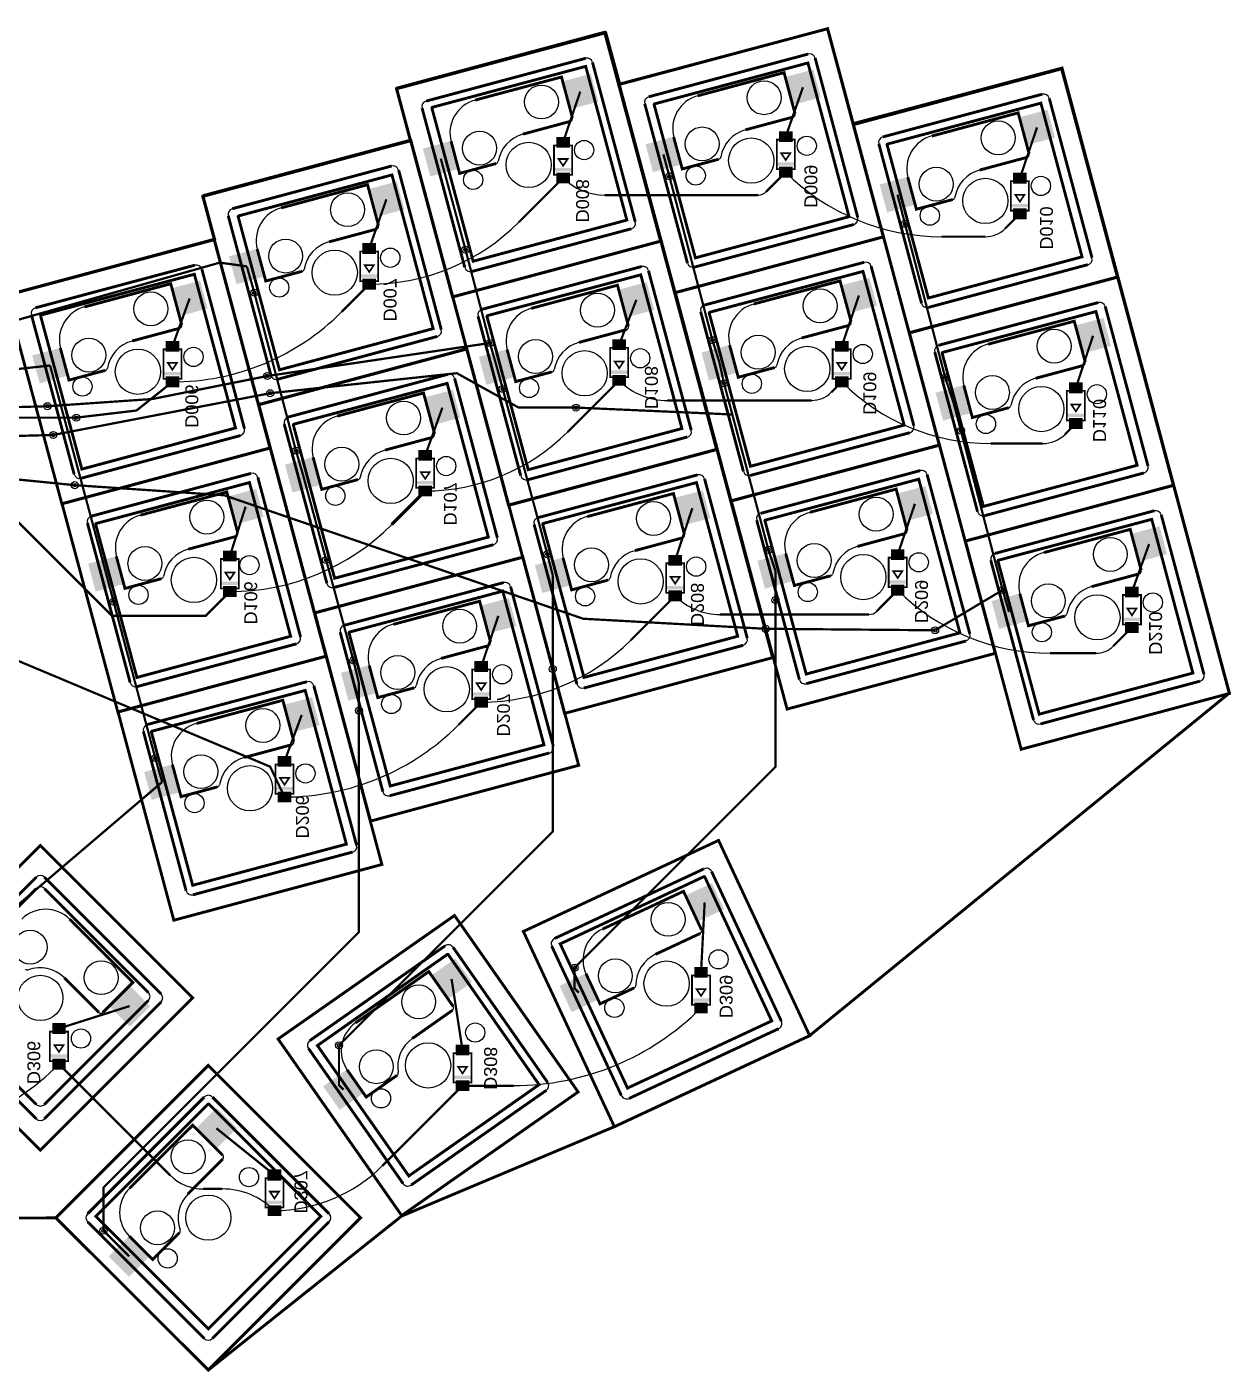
# Model space of a CAD drawing. Header units: millimetres. Extents: x 4 to 256, y 2 to 121.
# Drawn here: x 149.3 to 255.8, y 1.7 to 120.7 of the extents above; entities that cross this region are included whole.
import ezdxf

# ---------------------------------------------------------------- set-up
doc = ezdxf.new("R2010")
doc.units = ezdxf.units.MM
for name, color, linetype, true_color in [('BoardOutLine', 7, 'Continuous', 0xff00ff), ('BottomLayer', 7, 'Continuous', 0x0000ff), ('BottomPasteMaskLayer', 7, 'Continuous', 0x800000), ('BottomSilkLayer', 7, 'Continuous', 0x66cc33), ('BottomSolderMaskLayer', 7, 'Continuous', 0xaa00ff), ('Document', 7, 'Continuous', 0xffffff), ('Hole', 7, 'Continuous', 0x222222), ('Multi-Layer', 7, 'Continuous', 0xc0c0c0), ('TopLayer', 7, 'Continuous', 0xff0000), ('TopSilkLayer', 7, 'Continuous', 0xffcc00)]:
    doc.layers.add(name, color=color, linetype=linetype, true_color=true_color)
doc.styles.get("Standard").update_dxf_attribs({"font": 'arial.ttf'})

msp = doc.modelspace()

# ---------------------------------------------------------------- hatches: boundary and pattern name
at = {"layer": 'BottomLayer'}
for points in [[(216.37, 116.2), (217.02, 113.78), (219.48, 114.44), (218.84, 116.86)], [(196.69, 115.82), (197.34, 113.4), (199.8, 114.06), (199.15, 116.48)], [(237.07, 112.64), (237.72, 110.23), (240.18, 110.89), (239.54, 113.3)], [(197.32, 109.98), (197.32, 110.93), (196.12, 110.93), (196.12, 109.98)], [(204.04, 110.27), (206.5, 110.93), (207.15, 108.51), (204.69, 107.85)], [(217.01, 110.49), (217.01, 111.44), (215.81, 111.44), (215.81, 110.49)], [(184.35, 109.88), (186.82, 110.54), (187.46, 108.13), (185, 107.47)], [(217.01, 107.34), (217.01, 108.29), (215.81, 108.29), (215.81, 107.34)], [(197.32, 106.83), (197.32, 107.78), (196.12, 107.78), (196.12, 106.83)], [(224.74, 106.71), (227.2, 107.37), (227.85, 104.95), (225.39, 104.29)], [(237.71, 106.81), (237.71, 107.76), (236.51, 107.76), (236.51, 106.81)], [(179.54, 106.29), (180.19, 103.88), (182.65, 104.54), (182.01, 106.95)], [(237.71, 103.66), (237.71, 104.61), (236.51, 104.61), (236.51, 103.66)], [(180.18, 100.59), (180.18, 101.54), (178.98, 101.54), (178.98, 100.59)], [(167.21, 100.36), (169.67, 101.02), (170.32, 98.6), (167.86, 97.94)], [(162.14, 97.53), (162.79, 95.12), (165.25, 95.78), (164.61, 98.19)], [(180.18, 97.44), (180.18, 98.39), (178.98, 98.39), (178.98, 97.44)], [(201.64, 97.4), (202.29, 94.99), (204.75, 95.65), (204.1, 98.06)], [(221.33, 97.78), (221.97, 95.37), (224.44, 96.03), (223.79, 98.44)], [(242.03, 94.23), (242.67, 91.81), (245.14, 92.47), (244.49, 94.89)], [(162.78, 91.95), (162.78, 92.9), (161.58, 92.9), (161.58, 91.95)], [(202.28, 92.08), (202.28, 93.03), (201.08, 93.03), (201.08, 92.08)], [(221.96, 91.95), (221.96, 92.9), (220.76, 92.9), (220.76, 91.95)], [(149.81, 91.6), (152.27, 92.26), (152.92, 89.84), (150.46, 89.18)], [(189.31, 91.47), (191.77, 92.13), (192.42, 89.71), (189.95, 89.05)], [(208.99, 91.85), (211.45, 92.51), (212.1, 90.1), (209.64, 89.44)], [(162.78, 88.8), (162.78, 89.75), (161.58, 89.75), (161.58, 88.8)], [(202.28, 88.93), (202.28, 89.88), (201.08, 89.88), (201.08, 88.93)], [(221.96, 88.8), (221.96, 89.75), (220.76, 89.75), (220.76, 88.8)], [(242.66, 88.27), (242.66, 89.22), (241.46, 89.22), (241.46, 88.27)], [(184.5, 87.88), (185.14, 85.46), (187.61, 86.12), (186.96, 88.54)], [(229.69, 88.29), (232.16, 88.95), (232.8, 86.54), (230.34, 85.88)], [(242.66, 85.12), (242.66, 86.07), (241.46, 86.07), (241.46, 85.12)], [(172.16, 81.94), (174.62, 82.6), (175.27, 80.19), (172.81, 79.53)], [(185.13, 82.3), (185.13, 83.25), (183.93, 83.25), (183.93, 82.3)], [(167.1, 79.12), (167.74, 76.7), (170.21, 77.36), (169.56, 79.78)], [(185.13, 79.15), (185.13, 80.1), (183.93, 80.1), (183.93, 79.15)], [(226.28, 79.37), (226.93, 76.95), (229.39, 77.61), (228.74, 80.03)], [(206.59, 78.99), (207.24, 76.57), (209.7, 77.23), (209.06, 79.65)], [(246.98, 75.81), (247.63, 73.4), (250.09, 74.06), (249.44, 76.47)], [(154.76, 73.18), (157.23, 73.84), (157.87, 71.43), (155.41, 70.77)], [(167.86, 73.41), (167.86, 74.36), (166.66, 74.36), (166.66, 73.41)], [(207.23, 73.03), (207.23, 73.98), (206.03, 73.98), (206.03, 73.03)], [(213.94, 73.44), (216.41, 74.1), (217.05, 71.68), (214.59, 71.02)], [(226.91, 73.53), (226.91, 74.48), (225.71, 74.48), (225.71, 73.53)], [(194.26, 73.05), (196.72, 73.71), (197.37, 71.3), (194.91, 70.64)], [(167.86, 70.26), (167.86, 71.21), (166.66, 71.21), (166.66, 70.26)], [(207.23, 69.88), (207.23, 70.83), (206.03, 70.83), (206.03, 69.88)], [(226.91, 70.38), (226.91, 71.33), (225.71, 71.33), (225.71, 70.38)], [(234.65, 69.88), (237.11, 70.54), (237.76, 68.12), (235.29, 67.46)], [(247.62, 70.23), (247.62, 71.18), (246.42, 71.18), (246.42, 70.23)], [(189.45, 69.46), (190.1, 67.05), (192.56, 67.71), (191.91, 70.12)], [(247.62, 67.08), (247.62, 68.03), (246.42, 68.03), (246.42, 67.08)], [(190.08, 63.63), (190.08, 64.58), (188.88, 64.58), (188.88, 63.63)], [(177.11, 63.53), (179.58, 64.19), (180.22, 61.77), (177.76, 61.11)], [(172.05, 60.7), (172.7, 58.29), (175.16, 58.95), (174.51, 61.36)], [(190.08, 60.48), (190.08, 61.43), (188.88, 61.43), (188.88, 60.48)], [(172.69, 55.25), (172.69, 56.2), (171.49, 56.2), (171.49, 55.25)], [(159.72, 54.77), (162.18, 55.43), (162.83, 53.01), (160.36, 52.35)], [(172.69, 52.1), (172.69, 53.05), (171.49, 53.05), (171.49, 52.1)], [(207.56, 43.84), (208.61, 41.57), (210.92, 42.65), (209.87, 44.92)], [(185.1, 36.78), (186.53, 34.73), (188.62, 36.19), (187.19, 38.24)], [(196.44, 35.85), (198.75, 36.93), (199.81, 34.67), (197.5, 33.59)], [(209.52, 36.58), (209.52, 37.53), (208.32, 37.53), (208.32, 36.58)], [(158.38, 35.87), (156.61, 34.1), (158.41, 32.3), (160.18, 34.07)], [(209.52, 33.43), (209.52, 34.38), (208.32, 34.38), (208.32, 33.43)], [(152.75, 31.62), (152.75, 32.57), (151.55, 32.57), (151.55, 31.62)], [(188.43, 29.72), (188.43, 30.67), (187.23, 30.67), (187.23, 29.72)], [(152.75, 28.47), (152.75, 29.42), (151.55, 29.42), (151.55, 28.47)], [(175.54, 26.98), (177.63, 28.44), (179.06, 26.4), (176.97, 24.93)], [(188.43, 26.57), (188.43, 27.52), (187.23, 27.52), (187.23, 26.57)], [(164.28, 23.25), (166.05, 21.48), (167.85, 23.28), (166.09, 25.05)], [(171.8, 18.67), (171.8, 19.62), (170.6, 19.62), (170.6, 18.67)], [(171.8, 15.52), (171.8, 16.47), (170.6, 16.47), (170.6, 15.52)], [(156.57, 11.94), (158.37, 13.74), (160.14, 11.98), (158.34, 10.17)]]:
    msp.add_hatch(color=256, dxfattribs=at).paths.add_polyline_path(points)
at = {"layer": 'BottomPasteMaskLayer'}
for points in [[(216.37, 116.2), (217.02, 113.78), (219.48, 114.44), (218.84, 116.86)], [(196.69, 115.82), (197.34, 113.4), (199.8, 114.06), (199.15, 116.48)], [(237.07, 112.64), (237.72, 110.23), (240.18, 110.89), (239.54, 113.3)], [(204.04, 110.27), (206.5, 110.93), (207.15, 108.51), (204.69, 107.85)], [(184.35, 109.88), (186.82, 110.54), (187.46, 108.13), (185, 107.47)], [(224.74, 106.71), (227.2, 107.37), (227.85, 104.95), (225.39, 104.29)], [(179.54, 106.29), (180.19, 103.88), (182.65, 104.54), (182.01, 106.95)], [(167.21, 100.36), (169.67, 101.02), (170.32, 98.6), (167.86, 97.94)], [(162.14, 97.53), (162.79, 95.12), (165.25, 95.78), (164.61, 98.19)], [(201.64, 97.4), (202.29, 94.99), (204.75, 95.65), (204.1, 98.06)], [(221.33, 97.78), (221.97, 95.37), (224.44, 96.03), (223.79, 98.44)], [(242.03, 94.23), (242.67, 91.81), (245.14, 92.47), (244.49, 94.89)], [(149.81, 91.6), (152.27, 92.26), (152.92, 89.84), (150.46, 89.18)], [(189.31, 91.47), (191.77, 92.13), (192.42, 89.71), (189.95, 89.05)], [(208.99, 91.85), (211.45, 92.51), (212.1, 90.1), (209.64, 89.44)], [(184.5, 87.88), (185.14, 85.46), (187.61, 86.12), (186.96, 88.54)], [(229.69, 88.29), (232.16, 88.95), (232.8, 86.54), (230.34, 85.88)], [(172.16, 81.94), (174.62, 82.6), (175.27, 80.19), (172.81, 79.53)], [(167.1, 79.12), (167.74, 76.7), (170.21, 77.36), (169.56, 79.78)], [(226.28, 79.37), (226.93, 76.95), (229.39, 77.61), (228.74, 80.03)], [(206.59, 78.99), (207.24, 76.57), (209.7, 77.23), (209.06, 79.65)], [(246.98, 75.81), (247.63, 73.4), (250.09, 74.06), (249.44, 76.47)], [(154.76, 73.18), (157.23, 73.84), (157.87, 71.43), (155.41, 70.77)], [(213.94, 73.44), (216.41, 74.1), (217.05, 71.68), (214.59, 71.02)], [(194.26, 73.05), (196.72, 73.71), (197.37, 71.3), (194.91, 70.64)], [(234.65, 69.88), (237.11, 70.54), (237.76, 68.12), (235.29, 67.46)], [(189.45, 69.46), (190.1, 67.05), (192.56, 67.71), (191.91, 70.12)], [(177.11, 63.53), (179.58, 64.19), (180.22, 61.77), (177.76, 61.11)], [(172.05, 60.7), (172.7, 58.29), (175.16, 58.95), (174.51, 61.36)], [(159.72, 54.77), (162.18, 55.43), (162.83, 53.01), (160.36, 52.35)], [(207.56, 43.84), (208.61, 41.57), (210.92, 42.65), (209.87, 44.92)], [(185.1, 36.78), (186.53, 34.73), (188.62, 36.19), (187.19, 38.24)], [(196.44, 35.85), (198.75, 36.93), (199.81, 34.67), (197.5, 33.59)], [(158.38, 35.87), (156.61, 34.1), (158.41, 32.3), (160.18, 34.07)], [(175.54, 26.98), (177.63, 28.44), (179.06, 26.4), (176.97, 24.93)], [(164.28, 23.25), (166.05, 21.48), (167.85, 23.28), (166.09, 25.05)], [(171.8, 18.67), (171.8, 19.62), (170.6, 19.62), (170.6, 18.67)], [(156.57, 11.94), (158.37, 13.74), (160.14, 11.98), (158.34, 10.17)]]:
    msp.add_hatch(color=256, dxfattribs=at).paths.add_polyline_path(points)
at = {"layer": 'BottomSolderMaskLayer'}
for points in [[(216.34, 116.22), (217, 113.75), (219.51, 114.43), (218.85, 116.89)], [(196.66, 115.84), (197.32, 113.37), (199.83, 114.05), (199.17, 116.51)], [(237.04, 112.66), (237.7, 110.2), (240.22, 110.87), (239.56, 113.34)], [(204.01, 110.28), (206.52, 110.96), (207.18, 108.49), (204.67, 107.82)], [(184.32, 109.9), (186.83, 110.58), (187.49, 108.11), (184.98, 107.44)], [(224.71, 106.73), (227.22, 107.4), (227.88, 104.94), (225.37, 104.26)], [(179.51, 106.31), (180.17, 103.85), (182.68, 104.52), (182.02, 106.99)], [(167.18, 100.38), (169.69, 101.05), (170.35, 98.59), (167.84, 97.91)], [(162.11, 97.55), (162.77, 95.08), (165.29, 95.76), (164.63, 98.22)], [(201.61, 97.42), (202.27, 94.96), (204.78, 95.63), (204.12, 98.1)], [(221.29, 97.8), (221.95, 95.34), (224.47, 96.01), (223.81, 98.48)], [(242, 94.25), (242.66, 91.78), (245.17, 92.46), (244.51, 94.92)], [(149.78, 91.61), (152.29, 92.29), (152.95, 89.82), (150.44, 89.15)], [(189.28, 91.49), (191.79, 92.16), (192.45, 89.7), (189.94, 89.02)], [(208.96, 91.87), (211.47, 92.54), (212.13, 90.08), (209.62, 89.4)], [(184.46, 87.9), (185.12, 85.43), (187.64, 86.11), (186.98, 88.57)], [(229.66, 88.31), (232.17, 88.99), (232.83, 86.52), (230.32, 85.85)], [(172.13, 81.96), (174.64, 82.64), (175.3, 80.17), (172.79, 79.5)], [(167.07, 79.13), (167.73, 76.67), (170.24, 77.34), (169.58, 79.81)], [(226.25, 79.39), (226.91, 76.92), (229.42, 77.6), (228.76, 80.06)], [(206.56, 79.01), (207.22, 76.54), (209.74, 77.22), (209.08, 79.68)], [(246.95, 75.83), (247.61, 73.37), (250.12, 74.04), (249.46, 76.51)], [(154.73, 73.2), (157.24, 73.87), (157.9, 71.41), (155.39, 70.73)], [(194.23, 73.07), (196.74, 73.75), (197.4, 71.28), (194.89, 70.61)], [(213.91, 73.45), (216.43, 74.13), (217.09, 71.66), (214.57, 70.99)], [(234.61, 69.9), (237.13, 70.57), (237.79, 68.11), (235.27, 67.43)], [(189.42, 69.48), (190.08, 67.02), (192.59, 67.69), (191.93, 70.16)], [(177.08, 63.55), (179.6, 64.22), (180.26, 61.76), (177.74, 61.08)], [(172.02, 60.72), (172.68, 58.25), (175.19, 58.93), (174.53, 61.39)], [(159.68, 54.78), (162.2, 55.46), (162.86, 52.99), (160.34, 52.32)], [(207.52, 43.85), (208.6, 41.54), (210.96, 42.64), (209.88, 44.95)], [(185.06, 36.78), (186.53, 34.69), (188.66, 36.18), (187.19, 38.27)], [(196.41, 35.87), (198.76, 36.97), (199.84, 34.65), (197.48, 33.55)], [(158.38, 35.91), (156.57, 34.1), (158.41, 32.26), (160.21, 34.07)], [(175.5, 26.99), (177.63, 28.48), (179.1, 26.39), (176.97, 24.9)], [(164.25, 23.25), (166.05, 21.44), (167.89, 23.28), (166.09, 25.09)], [(171.82, 18.64), (171.82, 19.65), (170.57, 19.65), (170.57, 18.64)], [(156.53, 11.94), (158.37, 13.78), (160.18, 11.98), (158.34, 10.14)]]:
    msp.add_hatch(color=256, dxfattribs=at).paths.add_polyline_path(points)
at = {"layer": 'Document'}
for points in [[(215.61, 108.39), (215.61, 108.69), (217.21, 108.69), (217.21, 108.39)], [(195.92, 107.88), (195.92, 108.18), (197.52, 108.18), (197.52, 107.88)], [(236.31, 104.71), (236.31, 105.01), (237.91, 105.01), (237.91, 104.71)], [(178.78, 98.49), (178.78, 98.79), (180.38, 98.79), (180.38, 98.49)], [(161.38, 89.85), (161.38, 90.15), (162.98, 90.15), (162.98, 89.85)], [(200.88, 89.98), (200.88, 90.28), (202.48, 90.28), (202.48, 89.98)], [(220.56, 89.85), (220.56, 90.15), (222.16, 90.15), (222.16, 89.85)], [(241.26, 86.17), (241.26, 86.47), (242.86, 86.47), (242.86, 86.17)], [(183.73, 80.2), (183.73, 80.5), (185.33, 80.5), (185.33, 80.2)], [(166.46, 71.31), (166.46, 71.61), (168.06, 71.61), (168.06, 71.31)], [(225.51, 71.43), (225.51, 71.73), (227.11, 71.73), (227.11, 71.43)], [(205.83, 70.93), (205.83, 71.23), (207.43, 71.23), (207.43, 70.93)], [(246.22, 68.13), (246.22, 68.43), (247.82, 68.43), (247.82, 68.13)], [(188.68, 61.53), (188.68, 61.83), (190.28, 61.83), (190.28, 61.53)], [(171.29, 53.15), (171.29, 53.45), (172.89, 53.45), (172.89, 53.15)], [(208.12, 34.48), (208.12, 34.78), (209.72, 34.78), (209.72, 34.48)], [(151.35, 29.52), (151.35, 29.82), (152.95, 29.82), (152.95, 29.52)], [(187.03, 27.62), (187.03, 27.92), (188.63, 27.92), (188.63, 27.62)], [(170.4, 16.57), (170.4, 16.87), (172, 16.87), (172, 16.57)]]:
    msp.add_hatch(color=256, dxfattribs=at).paths.add_polyline_path(points)

# ---------------------------------------------------------------- linework, layer by layer
at = {"layer": 'BoardOutLine', "const_width": 0.254}
msp.add_lwpolyline([(108.31, 15.25), (151.87, 15.35), (165.36, 1.9), (182.44, 15.51), (201.24, 23.41), (218.51, 31.46), (255.64, 61.76), (240.84, 117.02), (222.38, 112.11), (220.12, 120.5), (201.73, 115.61), (200.49, 120.17), (200.43, 120.2), (182.03, 115.25), (181.99, 115.19), (183.21, 110.64), (164.93, 105.75), (164.89, 105.69), (165.91, 101.89), (147.64, 96.98), (140.47, 105.8)], dxfattribs=at)
at = {"layer": 'BottomLayer'}
for points, const_width in [([(216.41, 110.97), (217.93, 115.32)], 0.2), ([(196.72, 110.46), (198.24, 114.94)], 0.2), ([(237.11, 107.28), (238.63, 111.77)], 0.2), ([(205.59, 109.39), (206.12, 107.44)], 0.2), ([(185.91, 109.01), (188.09, 100.97)], 0.2), ([(192.8, 103.39), (196.72, 107.31)], 0.2), ([(214.66, 106.07), (216.41, 107.82)], 0.2), ([(200.39, 105.79), (214, 105.79)], 0.2), ([(226.29, 105.83), (226.95, 103.25)], 0.2), ([(179.58, 101.06), (181.1, 105.42)], 0.2), ([(235.81, 102.83), (237.11, 104.13)], 0.2), ([(230.19, 102.11), (234.06, 102.11)], 0.2), ([(138.18, 91.83), (166.37, 99.82), (168.76, 99.48)], 0.2), ([(168.76, 99.48), (169.42, 97.16)], 0.2), ([(177.14, 95.47), (179.58, 97.91)], 0.2), ([(162.18, 92.42), (163.7, 96.65)], 0.2), ([(201.68, 92.55), (203.2, 96.53)], 0.2), ([(221.36, 92.42), (222.88, 96.91)], 0.2), ([(170.56, 89.79), (190.25, 92.71)], 0.2), ([(190.25, 92.71), (190.86, 90.59)], 0.2), ([(209.93, 92.96), (210.55, 90.97)], 0.2), ([(242.06, 88.74), (243.58, 93.35)], 0.2), ([(138.18, 89.29), (151.36, 90.72)], 0.2), ([(151.36, 90.72), (156.32, 72.3)], 0.2), ([(190.86, 90.59), (191.39, 88.65)], 0.2), ([(210.55, 90.97), (210.95, 89.15)], 0.2), ([(162.18, 89.27), (159, 86.74), (153.67, 86.11)], 0.2), ([(170.82, 88.27), (187.33, 90.04), (192.79, 87), (197.87, 87)], 0.2), ([(197.11, 84.83), (201.68, 89.4)], 0.2), ([(220.44, 88.35), (221.36, 89.27)], 0.2), ([(230.51, 89.66), (231.25, 87.42)], 0.2), ([(138.18, 86.75), (151.13, 87.12)], 0.2), ([(184.53, 82.77), (186.05, 87)], 0.2), ([(205.95, 87.63), (218.69, 87.63)], 0.2), ([(231.25, 87.42), (231.9, 84.96)], 0.2), ([(241.1, 84.63), (242.06, 85.59)], 0.2), ([(138.18, 84.21), (151.64, 84.58)], 0.2), ([(173.1, 83.19), (173.72, 81.07)], 0.2), ([(234.53, 83.82), (239.14, 83.82)], 0.2), ([(138.18, 81.67), (153.54, 80.14)], 0.2), ([(173.72, 81.07), (175.77, 73.53)], 0.2), ([(181.57, 76.66), (184.53, 79.62)], 0.3), ([(138.18, 79.13), (146.29, 79.13), (156.85, 68.58), (165.11, 68.58), (167.26, 70.73)], 0.2), ([(226.31, 74.01), (227.83, 78.49)], 0.2), ([(167.26, 73.88), (168.65, 78.24)], 0.2), ([(206.63, 73.5), (208.15, 78.11)], 0.2), ([(247.02, 70.71), (248.54, 74.94)], 0.2), ([(195.33, 74.04), (195.81, 72.18)], 0.2), ([(214.88, 74.42), (215.5, 72.56)], 0.2), ([(215.5, 72.56), (215.5, 69.98)], 0.2), ([(156.32, 72.3), (156.97, 69.85)], 0.2), ([(195.81, 72.18), (195.81, 63.88)], 0.2), ([(202.71, 66.43), (206.63, 70.35)], 0.2), ([(224.44, 68.98), (226.31, 70.86)], 0.2), ([(235.59, 70.87), (236.15, 68.92)], 0.2), ([(189.48, 64.1), (191, 68.59)], 0.2), ([(210.6, 68.71), (223.77, 68.71)], 0.2), ([(214.63, 67.44), (229.62, 67.31)], 0.2), ([(245.37, 65.91), (247.02, 67.56)], 0.2), ([(148.46, 64.64), (170.82, 55.25), (172.09, 52.57)], 0.2), ([(178.18, 64.64), (178.67, 62.65)], 0.2), ([(239.79, 65.28), (243.84, 65.28)], 0.2), ([(178.67, 62.65), (178.67, 60.2)], 0.2), ([(187.48, 58.95), (189.48, 60.95)], 0.2), ([(172.09, 55.72), (173.61, 59.82)], 0.2), ([(160.66, 56.01), (161.27, 53.89)], 0.2), ([(161.27, 53.89), (147.09, 41.8)], 0.2), ([(208.92, 37.05), (209.24, 43.25)], 0.2), ([(197.74, 37.47), (197.74, 35.64), (198.12, 35.26)], 0.2), ([(187.83, 30.19), (186.86, 36.48)], 0.2), ([(152.15, 32.1), (158.39, 34.08)], 0.2), ([(176.91, 30.61), (176.91, 27.08), (177.3, 26.69)], 0.2), ([(161.97, 19.12), (152.15, 28.95)], 0.2), ([(180.74, 19.95), (187.83, 27.04)], 0.2), ([(187.83, 27.04), (192.36, 27.04)], 0.2), ([(171.2, 19.15), (166.07, 23.27)], 0.2), ([(164.91, 17.91), (166.58, 17.91)], 0.2), ([(156.08, 14.22), (158.35, 11.96)], 0.2)]:
    msp.add_lwpolyline(points, dxfattribs=dict(at, const_width=const_width))
for centre, radius, start, end in [((200.39, 110.97), 5.18, 225, 270), ((230.19, 121.6), 19.49, 225, 270), ((214, 106.73), 0.937, 270, 315.001), ((179.58, 116.61), 18.7, 270, 315.0001), ((234.06, 104.58), 2.47, 270, 314.9997), ((162.18, 110.43), 21.16, 270, 315), ((205.95, 93.68), 6.05, 225, 270), ((234.53, 102.44), 18.62, 225, 270), ((218.69, 90.1), 2.47, 270, 314.9997), ((184.53, 97.41), 17.78, 270, 315), ((239.14, 86.6), 2.78, 270, 315.0001), ((167.26, 90.97), 20.24, 270, 315), ((210.6, 74.32), 5.61, 225, 270), ((239.79, 84.33), 19.05, 225, 270), ((223.77, 69.64), 0.937, 270, 315.001), ((189.48, 79.66), 18.7, 270, 315.0001), ((243.84, 67.44), 2.16, 270, 315.0004), ((172.09, 74.34), 21.77, 270, 315), ((192.36, 50.46), 23.41, 270, 315), ((136.2, 44.89), 22.55, 270, 315), ((164.91, 22.06), 4.15, 225, 270), ((171.2, 29.49), 13.49, 270, 314.9999), ((166.58, 11.38), 6.53, 45, 90)]:
    msp.add_arc(centre, radius, start, end, dxfattribs=at)
at = {"layer": 'BottomSilkLayer', "const_width": 0.254}
for points in [[(208.63, 114.57), (216.26, 116.62), (217.23, 112.99)], [(188.95, 114.19), (196.58, 116.23), (197.55, 112.61)], [(229.33, 111.01), (236.96, 113.06), (237.93, 109.44)], [(193.17, 111.18), (197.37, 112.31)], [(212.85, 111.56), (217.06, 112.69)], [(190.8, 108.58), (187.57, 107.71), (186.82, 110.54)], [(210.48, 108.96), (207.26, 108.1), (206.5, 110.92)], [(233.55, 108), (237.76, 109.13)], [(231.18, 105.4), (227.96, 104.54), (227.2, 107.37)], [(171.8, 104.66), (179.43, 106.71), (180.4, 103.09)], [(176.02, 101.65), (180.23, 102.78)], [(173.65, 99.05), (170.43, 98.19), (169.67, 101.02)], [(154.4, 95.9), (162.03, 97.95), (163, 94.32)], [(193.9, 95.77), (201.53, 97.82), (202.5, 94.2)], [(213.58, 96.16), (221.21, 98.2), (222.19, 94.58)], [(158.62, 92.89), (162.83, 94.02)], [(198.12, 92.76), (202.32, 93.89)], [(217.81, 93.15), (222.01, 94.27)], [(234.28, 92.6), (241.92, 94.64), (242.89, 91.02)], [(156.25, 90.29), (153.03, 89.43), (152.27, 92.26)], [(195.75, 90.16), (192.53, 89.3), (191.77, 92.13)], [(215.43, 90.54), (212.21, 89.68), (211.45, 92.51)], [(238.51, 89.59), (242.71, 90.72)], [(176.75, 86.25), (184.38, 88.29), (185.36, 84.67)], [(236.13, 86.99), (232.91, 86.12), (232.16, 88.95)], [(180.98, 83.24), (185.18, 84.37)], [(178.6, 80.64), (175.38, 79.77), (174.62, 82.6)], [(218.54, 77.74), (226.17, 79.79), (227.14, 76.16)], [(159.35, 77.49), (166.99, 79.53), (167.96, 75.91)], [(198.85, 77.36), (206.48, 79.4), (207.45, 75.78)], [(239.24, 74.18), (246.87, 76.23), (247.84, 72.61)], [(163.58, 74.48), (167.78, 75.6)], [(203.07, 74.35), (207.28, 75.48)], [(222.76, 74.73), (226.96, 75.86)], [(161.2, 71.87), (157.98, 71.01), (157.22, 73.84)], [(200.7, 71.75), (197.48, 70.88), (196.72, 73.71)], [(220.39, 72.13), (217.17, 71.27), (216.41, 74.09)], [(243.46, 71.17), (247.66, 72.3)], [(241.09, 68.57), (237.87, 67.71), (237.11, 70.54)], [(181.71, 67.83), (189.34, 69.88), (190.31, 66.26)], [(185.93, 64.82), (190.13, 65.95)], [(183.56, 62.22), (180.34, 61.36), (179.58, 64.19)], [(164.31, 59.07), (171.94, 61.12), (172.91, 57.49)], [(168.53, 56.06), (172.73, 57.19)], [(166.16, 53.46), (162.94, 52.6), (162.18, 55.43)], [(200.21, 40.89), (207.37, 44.23), (208.96, 40.83)], [(153.09, 41.76), (158.68, 36.17), (156.03, 33.52)], [(204.9, 38.66), (208.84, 40.5)], [(178.38, 32.6), (184.85, 37.13), (187, 34.06)], [(203.01, 35.69), (199.99, 34.28), (198.75, 36.93)], [(152.6, 36.6), (155.67, 33.52)], [(183.38, 31.21), (186.94, 33.71)], [(182.04, 27.96), (179.31, 26.04), (177.63, 28.44)], [(158.39, 17.97), (163.98, 23.55), (166.63, 20.9)], [(163.55, 17.47), (166.63, 20.55)], [(162.8, 14.03), (160.44, 11.67), (158.37, 13.74)]]:
    msp.add_lwpolyline(points, dxfattribs=at)
at = {"layer": 'BottomSilkLayer', "const_width": 0.152}
for points in [[(216.41, 108.89), (216.81, 109.49), (216.01, 109.49), (216.41, 108.89)], [(196.72, 108.38), (197.12, 108.98), (196.32, 108.98), (196.72, 108.38)], [(237.11, 105.21), (237.51, 105.81), (236.71, 105.81), (237.11, 105.21)], [(179.58, 98.99), (179.98, 99.59), (179.18, 99.59), (179.58, 98.99)], [(162.18, 90.35), (162.58, 90.95), (161.78, 90.95), (162.18, 90.35)], [(201.68, 90.48), (202.08, 91.08), (201.28, 91.08), (201.68, 90.48)], [(221.36, 90.35), (221.76, 90.95), (220.96, 90.95), (221.36, 90.35)], [(242.06, 86.67), (242.46, 87.27), (241.66, 87.27), (242.06, 86.67)], [(184.53, 80.7), (184.93, 81.3), (184.13, 81.3), (184.53, 80.7)], [(226.31, 71.93), (226.71, 72.53), (225.91, 72.53), (226.31, 71.93)], [(167.26, 71.81), (167.66, 72.41), (166.86, 72.41), (167.26, 71.81)], [(206.63, 71.43), (207.03, 72.03), (206.23, 72.03), (206.63, 71.43)], [(247.02, 68.63), (247.42, 69.23), (246.62, 69.23), (247.02, 68.63)], [(189.48, 62.03), (189.88, 62.63), (189.08, 62.63), (189.48, 62.03)], [(172.09, 53.65), (172.49, 54.25), (171.69, 54.25), (172.09, 53.65)], [(208.92, 34.98), (209.32, 35.58), (208.52, 35.58), (208.92, 34.98)], [(152.15, 30.02), (152.55, 30.62), (151.75, 30.62), (152.15, 30.02)], [(187.83, 28.12), (188.23, 28.72), (187.43, 28.72), (187.83, 28.12)], [(171.2, 17.07), (171.6, 17.67), (170.8, 17.67), (171.2, 17.07)]]:
    msp.add_lwpolyline(points, close=True, dxfattribs=at)
at = {"layer": 'BottomSilkLayer'}
for centre, radius, start, end in [((189.72, 111.29), 3, 105, 195.0007), ((209.41, 111.67), 3, 105, 195.0007), ((197.31, 112.55), 0.25, 284.999, 15.0048), ((216.99, 112.93), 0.25, 284.999, 15.0048), ((193.95, 108.27), 3.01, 104.9998, 170.3076), ((213.63, 108.65), 3.01, 104.9998, 170.3076), ((230.11, 108.12), 3, 105, 195.0007), ((237.69, 109.37), 0.25, 284.999, 15.0048), ((190.73, 108.82), 0.25, 284.9992, 350.3047), ((210.42, 109.2), 0.25, 284.9992, 350.3047), ((234.33, 105.09), 3.01, 104.9998, 170.3076), ((231.12, 105.64), 0.25, 284.9992, 350.3047), ((172.58, 101.77), 3, 105, 195.0007), ((180.16, 103.02), 0.25, 284.999, 15.0048), ((176.8, 98.74), 3.01, 104.9998, 170.3076), ((173.59, 99.29), 0.25, 284.9992, 350.3047), ((155.18, 93), 3, 105, 195.0007), ((194.68, 92.88), 3, 105, 195.0007), ((214.36, 93.26), 3, 105, 195.0007), ((162.76, 94.26), 0.25, 284.999, 15.0048), ((202.26, 94.13), 0.25, 284.999, 15.0048), ((221.94, 94.51), 0.25, 284.999, 15.0048), ((159.4, 89.98), 3.01, 104.9998, 170.3076), ((218.59, 90.24), 3.01, 104.9998, 170.3076), ((198.9, 89.85), 3.01, 104.9998, 170.3076), ((235.06, 89.7), 3, 105, 195.0007), ((156.19, 90.53), 0.25, 284.9992, 350.3047), ((215.37, 90.78), 0.25, 284.9992, 350.3047), ((242.64, 90.96), 0.25, 284.999, 15.0048), ((195.69, 90.4), 0.25, 284.9992, 350.3047), ((239.29, 86.68), 3.01, 104.9998, 170.3076), ((236.07, 87.23), 0.25, 284.9992, 350.3047), ((177.53, 83.35), 3, 105, 195.0007), ((185.11, 84.61), 0.25, 284.999, 15.0048), ((181.76, 80.33), 3.01, 104.9998, 170.3076), ((178.54, 80.88), 0.25, 284.9992, 350.3047), ((160.13, 74.59), 3, 105, 195.0007), ((199.63, 74.46), 3, 105, 195.0007), ((219.31, 74.84), 3, 105, 195.0007), ((226.9, 76.1), 0.25, 284.999, 15.0048), ((167.71, 75.84), 0.25, 284.999, 15.0048), ((207.21, 75.72), 0.25, 284.999, 15.0048), ((164.36, 71.57), 3.01, 104.9998, 170.3076), ((203.85, 71.44), 3.01, 104.9998, 170.3076), ((223.54, 71.82), 3.01, 104.9998, 170.3076), ((240.01, 71.29), 3, 105, 195.0007), ((247.6, 72.54), 0.25, 284.999, 15.0048), ((161.14, 72.12), 0.25, 284.9992, 350.3047), ((200.64, 71.99), 0.25, 284.9992, 350.3047), ((220.32, 72.37), 0.25, 284.9992, 350.3047), ((244.24, 68.26), 3.01, 104.9998, 170.3076), ((182.48, 64.94), 3, 105, 195.0007), ((241.02, 68.81), 0.25, 284.9992, 350.3047), ((190.07, 66.19), 0.25, 284.999, 15.0048), ((186.71, 61.91), 3.01, 104.9998, 170.3076), ((183.49, 62.46), 0.25, 284.9992, 350.3047), ((165.08, 56.17), 3, 105, 195.0007), ((172.67, 57.43), 0.25, 284.999, 15.0048), ((169.31, 53.15), 3.01, 104.9998, 170.3076), ((166.09, 53.7), 0.25, 284.9992, 350.3047), ((150.97, 39.64), 3, 44.9999, 135.0008), ((201.48, 38.17), 3, 114.9999, 205.0008), ((208.73, 40.73), 0.25, 294.9988, 25.0019), ((206.17, 35.93), 3.01, 114.9994, 180.3077), ((149.34, 37.53), 0.25, 224.9952, 290.3029), ((150.47, 34.47), 3.01, 44.9996, 110.308), ((202.91, 35.91), 0.25, 295.0002, 0.3098), ((155.85, 33.7), 0.25, 225.0004, 314.9996), ((186.8, 33.91), 0.25, 304.9997, 35.0025), ((180.1, 30.14), 3, 125.0001, 215.0006), ((185.11, 28.74), 3.01, 124.9996, 190.3075), ((181.9, 28.16), 0.25, 304.9955, 10.31), ((166.45, 20.72), 0.25, 315.0004, 44.9996), ((160.51, 15.84), 3, 134.9999, 225.0008), ((165.69, 15.34), 3.01, 134.9996, 200.308), ((162.63, 14.21), 0.25, 314.9952, 20.3029)]:
    msp.add_arc(centre, radius, start, end, dxfattribs=at)
at = {"layer": 'Document'}
for points, const_width in [([(205.34, 101.72), (186.94, 96.79), (182.01, 115.19), (200.41, 120.12), (205.34, 101.72)], 0.254), ([(225.03, 102.1), (206.63, 97.17), (201.69, 115.57), (220.1, 120.5), (225.03, 102.1)], 0.254), ([(245.73, 98.55), (227.33, 93.62), (222.4, 112.02), (240.8, 116.95), (245.73, 98.55)], 0.254), ([(188.2, 92.2), (169.8, 87.27), (164.86, 105.67), (183.27, 110.6), (188.2, 92.2)], 0.254), ([(217.21, 108.09), (217.21, 110.69), (215.61, 110.69), (215.61, 108.09), (217.21, 108.09)], 0.152), ([(197.52, 107.58), (197.52, 110.18), (195.92, 110.18), (195.92, 107.58), (197.52, 107.58)], 0.152), ([(237.91, 104.41), (237.91, 107.01), (236.31, 107.01), (236.31, 104.41), (237.91, 104.41)], 0.152), ([(170.8, 83.43), (152.4, 78.5), (147.47, 96.91), (165.87, 101.84), (170.8, 83.43)], 0.254), ([(210.29, 83.31), (191.89, 78.38), (186.96, 96.78), (205.36, 101.71), (210.29, 83.31)], 0.254), ([(229.98, 83.69), (211.58, 78.76), (206.65, 97.16), (225.05, 102.09), (229.98, 83.69)], 0.254), ([(180.38, 98.19), (180.38, 100.79), (178.78, 100.79), (178.78, 98.19), (180.38, 98.19)], 0.152), ([(250.68, 80.13), (232.28, 75.2), (227.35, 93.6), (245.75, 98.53), (250.68, 80.13)], 0.254), ([(162.98, 89.55), (162.98, 92.15), (161.38, 92.15), (161.38, 89.55), (162.98, 89.55)], 0.152), ([(193.15, 73.78), (174.75, 68.85), (169.82, 87.25), (188.22, 92.18), (193.15, 73.78)], 0.254), ([(202.48, 89.68), (202.48, 92.28), (200.88, 92.28), (200.88, 89.68), (202.48, 89.68)], 0.152), ([(222.16, 89.55), (222.16, 92.15), (220.56, 92.15), (220.56, 89.55), (222.16, 89.55)], 0.152), ([(242.86, 85.87), (242.86, 88.47), (241.26, 88.47), (241.26, 85.87), (242.86, 85.87)], 0.152), ([(175.75, 65.02), (157.35, 60.09), (152.42, 78.49), (170.82, 83.42), (175.75, 65.02)], 0.254), ([(215.25, 64.89), (196.85, 59.96), (191.92, 78.36), (210.32, 83.29), (215.25, 64.89)], 0.254), ([(234.93, 65.27), (216.53, 60.34), (211.6, 78.74), (230, 83.67), (234.93, 65.27)], 0.254), ([(185.33, 79.9), (185.33, 82.5), (183.73, 82.5), (183.73, 79.9), (185.33, 79.9)], 0.152), ([(255.63, 61.72), (237.23, 56.79), (232.3, 75.19), (250.7, 80.12), (255.63, 61.72)], 0.254), ([(198.1, 55.37), (179.7, 50.44), (174.77, 68.84), (193.17, 73.77), (198.1, 55.37)], 0.254), ([(227.11, 71.13), (227.11, 73.73), (225.51, 73.73), (225.51, 71.13), (227.11, 71.13)], 0.152), ([(168.06, 71.01), (168.06, 73.61), (166.46, 73.61), (166.46, 71.01), (168.06, 71.01)], 0.152), ([(207.43, 70.63), (207.43, 73.23), (205.83, 73.23), (205.83, 70.63), (207.43, 70.63)], 0.152), ([(247.82, 67.83), (247.82, 70.43), (246.22, 70.43), (246.22, 67.83), (247.82, 67.83)], 0.152), ([(180.7, 46.6), (162.3, 41.67), (157.37, 60.08), (175.77, 65.01), (180.7, 46.6)], 0.254), ([(190.28, 61.23), (190.28, 63.83), (188.68, 63.83), (188.68, 61.23), (190.28, 61.23)], 0.152), ([(172.89, 52.85), (172.89, 55.45), (171.29, 55.45), (171.29, 52.85), (172.89, 52.85)], 0.152), ([(218.53, 31.46), (201.26, 23.41), (193.21, 40.68), (210.47, 48.73), (218.53, 31.46)], 0.254), ([(150.5, 21.33), (137.02, 34.8), (150.5, 48.27), (163.97, 34.8), (150.5, 21.33)], 0.254), ([(198.05, 26.49), (182.45, 15.56), (171.52, 31.17), (187.12, 42.09), (198.05, 26.49)], 0.254), ([(209.72, 34.18), (209.72, 36.78), (208.12, 36.78), (208.12, 34.18), (209.72, 34.18)], 0.152), ([(152.95, 29.22), (152.95, 31.82), (151.35, 31.82), (151.35, 29.22), (152.95, 29.22)], 0.152), ([(188.63, 27.32), (188.63, 29.92), (187.03, 29.92), (187.03, 27.32), (188.63, 27.32)], 0.152), ([(178.82, 15.37), (165.35, 1.9), (151.88, 15.37), (165.35, 28.84), (178.82, 15.37)], 0.254), ([(172, 16.27), (172, 18.87), (170.4, 18.87), (170.4, 16.27), (172, 16.27)], 0.152)]:
    msp.add_lwpolyline(points, close=True, dxfattribs=dict(at, const_width=const_width))
at = {"layer": 'Hole'}
for centre in [(206.12, 107.44), (226.95, 103.25), (188.09, 100.97), (169.42, 97.16), (190.25, 92.71), (209.93, 92.96), (170.56, 89.79), (210.95, 89.15), (230.51, 89.66), (170.82, 88.27), (191.39, 88.65), (151.13, 87.12), (197.87, 87), (153.67, 86.11), (151.64, 84.58), (231.9, 84.96), (173.1, 83.19), (153.54, 80.14), (195.33, 74.04), (214.88, 74.42), (175.77, 73.53), (235.59, 70.87), (156.97, 69.85), (215.5, 69.98), (214.63, 67.44), (229.62, 67.31), (178.18, 64.64), (195.81, 63.88), (178.67, 60.2), (160.66, 56.01), (197.74, 37.47), (176.91, 30.61), (156.08, 14.22)]:
    msp.add_circle(centre, 0.155, dxfattribs=at)
at = {"layer": 'Multi-Layer'}
for centre, radius in [((194.81, 114.02), 1.5), ((194.81, 114.02), 1.5), ((214.5, 114.4), 1.5), ((214.5, 114.4), 1.5), ((235.2, 110.85), 1.5), ((235.2, 110.85), 1.5), ((189.34, 109.93), 1.5), ((189.34, 109.93), 1.5), ((198.58, 109.77), 0.85), ((198.58, 109.77), 0.85), ((209.02, 110.31), 1.5), ((209.02, 110.31), 1.5), ((213.36, 108.84), 2), ((213.36, 108.84), 2), ((218.27, 110.15), 0.85), ((218.27, 110.15), 0.85), ((193.68, 108.46), 2), ((193.68, 108.46), 2), ((208.45, 107.52), 0.85), ((208.45, 107.52), 0.85), ((229.72, 106.75), 1.5), ((229.72, 106.75), 1.5), ((188.77, 107.14), 0.85), ((188.77, 107.14), 0.85), ((206.12, 107.44), 0.31), ((234.06, 105.28), 2), ((234.06, 105.28), 2), ((238.97, 106.6), 0.85), ((238.97, 106.6), 0.85), ((177.67, 104.5), 1.5), ((177.67, 104.5), 1.5), ((229.15, 103.97), 0.85), ((229.15, 103.97), 0.85), ((226.95, 103.25), 0.31), ((172.19, 100.4), 1.5), ((172.19, 100.4), 1.5), ((188.09, 100.97), 0.31), ((176.53, 98.93), 2), ((176.53, 98.93), 2), ((181.44, 100.25), 0.85), ((181.44, 100.25), 0.85), ((171.62, 97.62), 0.85), ((171.62, 97.62), 0.85), ((160.27, 95.73), 1.5), ((160.27, 95.73), 1.5), ((169.42, 97.16), 0.31), ((199.77, 95.61), 1.5), ((199.77, 95.61), 1.5), ((219.45, 95.99), 1.5), ((219.45, 95.99), 1.5), ((154.79, 91.64), 1.5), ((154.79, 91.64), 1.5), ((190.25, 92.71), 0.31), ((194.29, 91.51), 1.5), ((194.29, 91.51), 1.5), ((209.93, 92.96), 0.31), ((213.98, 91.89), 1.5), ((213.98, 91.89), 1.5), ((240.15, 92.43), 1.5), ((240.15, 92.43), 1.5), ((159.13, 90.17), 2), ((159.13, 90.17), 2), ((164.04, 91.48), 0.85), ((164.04, 91.48), 0.85), ((198.63, 90.04), 2), ((198.63, 90.04), 2), ((203.54, 91.36), 0.85), ((203.54, 91.36), 0.85), ((218.31, 90.42), 2), ((218.31, 90.42), 2), ((223.22, 91.74), 0.85), ((223.22, 91.74), 0.85), ((154.22, 88.86), 0.85), ((154.22, 88.86), 0.85), ((170.56, 89.79), 0.31), ((193.72, 88.73), 0.85), ((193.72, 88.73), 0.85), ((210.95, 89.15), 0.31), ((213.41, 89.11), 0.85), ((213.41, 89.11), 0.85), ((230.51, 89.66), 0.31), ((234.68, 88.34), 1.5), ((234.68, 88.34), 1.5), ((170.82, 88.27), 0.31), ((191.39, 88.65), 0.31), ((239.01, 86.87), 2), ((239.01, 86.87), 2), ((243.92, 88.18), 0.85), ((243.92, 88.18), 0.85), ((151.13, 87.12), 0.31), ((182.62, 86.08), 1.5), ((182.62, 86.08), 1.5), ((197.87, 87), 0.31), ((153.67, 86.11), 0.31), ((234.11, 85.55), 0.85), ((234.11, 85.55), 0.85), ((151.64, 84.58), 0.31), ((231.9, 84.96), 0.31), ((173.1, 83.19), 0.31), ((177.15, 81.99), 1.5), ((177.15, 81.99), 1.5), ((181.48, 80.52), 2), ((181.48, 80.52), 2), ((186.39, 81.83), 0.85), ((186.39, 81.83), 0.85), ((153.54, 80.14), 0.31), ((176.58, 79.2), 0.85), ((176.58, 79.2), 0.85), ((165.22, 77.32), 1.5), ((165.22, 77.32), 1.5), ((204.72, 77.19), 1.5), ((204.72, 77.19), 1.5), ((224.41, 77.57), 1.5), ((224.41, 77.57), 1.5), ((218.93, 73.48), 1.5), ((218.93, 73.48), 1.5), ((245.11, 74.02), 1.5), ((245.11, 74.02), 1.5), ((159.75, 73.22), 1.5), ((159.75, 73.22), 1.5), ((164.08, 71.76), 2), ((164.08, 71.76), 2), ((168.99, 73.07), 0.85), ((168.99, 73.07), 0.85), ((175.77, 73.53), 0.31), ((195.33, 74.04), 0.31), ((199.24, 73.1), 1.5), ((199.24, 73.1), 1.5), ((208.49, 72.94), 0.85), ((208.49, 72.94), 0.85), ((214.88, 74.42), 0.31), ((223.27, 72.01), 2), ((223.27, 72.01), 2), ((228.17, 73.32), 0.85), ((228.17, 73.32), 0.85), ((203.58, 71.63), 2), ((203.58, 71.63), 2), ((218.36, 70.69), 0.85), ((218.36, 70.69), 0.85), ((239.63, 69.92), 1.5), ((239.63, 69.92), 1.5), ((159.18, 70.44), 0.85), ((159.18, 70.44), 0.85), ((198.67, 70.31), 0.85), ((198.67, 70.31), 0.85), ((215.5, 69.98), 0.31), ((235.59, 70.87), 0.31), ((243.97, 68.45), 2), ((243.97, 68.45), 2), ((248.87, 69.77), 0.85), ((248.87, 69.77), 0.85), ((156.97, 69.85), 0.31), ((187.58, 67.67), 1.5), ((187.58, 67.67), 1.5), ((239.06, 67.14), 0.85), ((239.06, 67.14), 0.85), ((214.63, 67.44), 0.31), ((229.62, 67.31), 0.31), ((178.18, 64.64), 0.31), ((182.1, 63.57), 1.5), ((182.1, 63.57), 1.5), ((191.34, 63.42), 0.85), ((191.34, 63.42), 0.85), ((186.44, 62.1), 2), ((186.44, 62.1), 2), ((195.81, 63.88), 0.31), ((181.53, 60.79), 0.85), ((181.53, 60.79), 0.85), ((170.18, 58.9), 1.5), ((170.18, 58.9), 1.5), ((178.67, 60.2), 0.31), ((160.66, 56.01), 0.31), ((164.7, 54.81), 1.5), ((164.7, 54.81), 1.5), ((169.04, 53.34), 2), ((169.04, 53.34), 2), ((173.94, 54.65), 0.85), ((173.94, 54.65), 0.85), ((164.13, 52.03), 0.85), ((164.13, 52.03), 0.85), ((206.02, 41.75), 1.5), ((206.02, 41.75), 1.5), ((149.6, 39.29), 1.5), ((149.6, 39.29), 1.5), ((155.88, 36.59), 1.5), ((155.88, 36.59), 1.5), ((201.34, 36.76), 1.5), ((201.34, 36.76), 1.5), ((205.87, 36.07), 2), ((205.87, 36.07), 2), ((210.47, 38.21), 0.85), ((210.47, 38.21), 0.85), ((197.74, 37.47), 0.31), ((150.5, 34.8), 2), ((150.5, 34.8), 2), ((183.95, 34.45), 1.5), ((183.95, 34.45), 1.5), ((201.26, 33.92), 0.85), ((201.26, 33.92), 0.85), ((188.95, 31.74), 0.85), ((188.95, 31.74), 0.85), ((154.09, 31.21), 0.85), ((154.09, 31.21), 0.85), ((176.91, 30.61), 0.31), ((180.21, 28.72), 1.5), ((180.21, 28.72), 1.5), ((184.79, 28.83), 2), ((184.79, 28.83), 2), ((180.62, 25.92), 0.85), ((180.62, 25.92), 0.85), ((163.56, 20.76), 1.5), ((163.56, 20.76), 1.5), ((168.95, 18.96), 0.85), ((168.95, 18.96), 0.85), ((165.35, 15.37), 2), ((165.35, 15.37), 2), ((160.86, 14.47), 1.5), ((160.86, 14.47), 1.5), ((156.08, 14.22), 0.31), ((161.76, 11.77), 0.85), ((161.76, 11.77), 0.85)]:
    msp.add_circle(centre, radius, dxfattribs=at)
at = {"layer": 'TopLayer', "const_width": 0.2}
for points in [[(206.12, 107.44), (209.93, 92.96)], [(226.95, 103.25), (230.51, 89.66)], [(188.09, 100.97), (190.25, 92.71)], [(169.42, 97.16), (173.1, 83.19)], [(151.13, 87.12), (160.4, 87.76), (170.56, 89.79)], [(210.95, 89.15), (214.88, 74.42)], [(151.64, 84.58), (170.82, 88.27)], [(191.39, 88.65), (195.33, 74.04)], [(197.87, 87), (211.69, 86.39)], [(153.67, 86.11), (136.4, 86.11), (133.73, 83.44), (133.73, 80.26)], [(231.9, 84.96), (235.59, 70.87)], [(153.54, 80.14), (166.75, 79.25), (198.5, 68.33), (214.63, 67.44)], [(175.77, 73.53), (178.18, 64.64)], [(229.62, 67.31), (235.59, 70.87)], [(156.97, 69.85), (160.66, 56.01)], [(215.5, 69.98), (215.5, 55.23), (197.74, 37.47)], [(195.81, 63.88), (195.81, 49.51), (176.91, 30.61)], [(178.67, 60.2), (178.67, 40.62), (156.08, 18.03), (156.08, 14.22)]]:
    msp.add_lwpolyline(points, dxfattribs=at)
at = {"layer": 'TopSilkLayer', "const_width": 0.254}
for points in [[(198.71, 117.88), (184.61, 114.1)], [(218.39, 118.26), (204.29, 114.48)], [(222.78, 103.81), (219.01, 117.91)], [(203.1, 103.43), (199.32, 117.53)], [(239.09, 114.71), (224.99, 110.93)], [(243.49, 100.25), (239.71, 114.35)], [(184.25, 113.49), (188.03, 99.39)], [(203.94, 113.87), (207.72, 99.77)], [(224.64, 110.32), (228.42, 96.21)], [(181.56, 108.36), (167.46, 104.58)], [(185.95, 93.9), (182.18, 108)], [(167.11, 103.97), (170.89, 89.86)], [(188.64, 99.03), (202.75, 102.81)], [(208.33, 99.42), (222.43, 103.19)], [(223.35, 99.85), (209.24, 96.07)], [(164.16, 99.59), (150.06, 95.82)], [(168.55, 85.14), (164.78, 99.24)], [(203.66, 99.47), (189.56, 95.69)], [(208.05, 85.01), (204.27, 99.11)], [(227.74, 85.39), (223.96, 99.49)], [(229.03, 95.86), (243.13, 99.64)], [(244.05, 96.29), (229.94, 92.51)], [(149.71, 95.2), (153.49, 81.1)], [(189.2, 95.08), (192.98, 80.97)], [(208.89, 95.46), (212.67, 81.35)], [(248.44, 81.84), (244.66, 95.94)], [(171.5, 89.51), (185.6, 93.29)], [(229.59, 91.9), (233.37, 77.8)], [(186.52, 89.94), (172.41, 86.16)], [(190.91, 75.49), (187.13, 89.59)], [(172.06, 85.55), (175.84, 71.45)], [(154.1, 80.75), (168.2, 84.53)], [(193.6, 80.62), (207.7, 84.4)], [(213.28, 81), (227.38, 84.78)], [(169.12, 81.18), (155.01, 77.4)], [(173.51, 66.72), (169.73, 80.83)], [(208.61, 81.05), (194.51, 77.27)], [(228.3, 81.43), (214.2, 77.65)], [(232.69, 66.98), (228.91, 81.08)], [(233.98, 77.44), (248.08, 81.22)], [(213.01, 66.6), (209.23, 80.7)], [(249, 77.88), (234.9, 74.1)], [(253.39, 63.42), (249.61, 77.52)], [(154.66, 76.79), (158.44, 62.69)], [(194.16, 76.66), (197.94, 62.56)], [(213.84, 77.04), (217.62, 62.94)], [(176.45, 71.09), (190.55, 74.87)], [(234.54, 73.49), (238.32, 59.38)], [(191.47, 71.53), (177.37, 67.75)], [(195.86, 57.07), (192.08, 71.17)], [(177.01, 67.14), (180.79, 53.03)], [(159.05, 62.33), (173.15, 66.11)], [(198.55, 62.2), (212.65, 65.98)], [(218.23, 62.59), (232.34, 66.36)], [(174.07, 62.76), (159.97, 58.98)], [(178.46, 48.31), (174.68, 62.41)], [(238.94, 59.03), (253.04, 62.81)], [(159.61, 58.37), (163.39, 44.27)], [(181.4, 52.68), (195.51, 56.46)], [(164, 43.92), (178.11, 47.7)], [(150.14, 45.48), (139.82, 35.15)], [(161.17, 35.15), (150.85, 45.48)], [(209.19, 46.22), (195.95, 40.05)], [(216.02, 32.75), (209.85, 45.98)], [(150.15, 44.47), (140.96, 35.28)], [(160.05, 35.28), (150.86, 44.47)], [(186.29, 39.41), (174.33, 31.03)], [(195.36, 27.32), (186.99, 39.28)], [(195.71, 39.39), (201.88, 26.16)], [(139.82, 34.44), (150.14, 24.12)], [(140.96, 34.57), (150.15, 25.38)], [(150.85, 24.12), (161.17, 34.44)], [(150.86, 25.38), (160.05, 34.57)], [(202.55, 25.91), (215.78, 32.08)], [(174.21, 30.33), (182.58, 18.38)], [(165, 26.04), (154.68, 15.72)], [(176.03, 15.72), (165.71, 26.04)], [(183.28, 18.25), (195.24, 26.63)], [(154.68, 15.01), (165, 4.69)], [(165.71, 4.69), (176.03, 15.01)]]:
    msp.add_lwpolyline(points, dxfattribs=at)
for points in [[(185.15, 113.55), (198.72, 117.17), (202.36, 103.58), (188.77, 99.94), (185.12, 113.49), (185.15, 113.55)], [(204.8, 113.85), (218.37, 117.47), (222.01, 103.88), (208.42, 100.24), (204.77, 113.79), (204.8, 113.85)], [(225.4, 110.3), (238.97, 113.92), (242.61, 100.33), (229.02, 96.69), (225.37, 110.24), (225.4, 110.3)], [(168.03, 103.95), (181.59, 107.57), (185.23, 93.98), (171.64, 90.34), (167.99, 103.89), (168.03, 103.95)], [(150.55, 95.18), (164.12, 98.79), (167.76, 85.2), (154.17, 81.56), (150.52, 95.11), (150.55, 95.18)], [(190.03, 95.13), (203.59, 98.74), (207.23, 85.15), (193.64, 81.51), (189.99, 95.06), (190.03, 95.13)], [(209.68, 95.43), (223.24, 99.04), (226.88, 85.45), (213.29, 81.81), (209.64, 95.36), (209.68, 95.43)], [(230.28, 91.88), (243.84, 95.49), (247.48, 81.9), (233.89, 78.26), (230.24, 91.81), (230.28, 91.88)], [(172.9, 85.53), (186.47, 89.14), (190.11, 75.55), (176.52, 71.91), (172.87, 85.46), (172.9, 85.53)], [(155.43, 76.75), (168.99, 80.37), (172.63, 66.78), (159.04, 63.14), (155.39, 76.69), (155.43, 76.75)], [(194.95, 76.75), (208.52, 80.37), (212.16, 66.78), (198.57, 63.14), (194.92, 76.69), (194.95, 76.75)], [(214.6, 77.05), (228.17, 80.67), (231.81, 67.08), (218.22, 63.44), (214.57, 76.99), (214.6, 77.05)], [(235.2, 73.5), (248.77, 77.12), (252.41, 63.53), (238.82, 59.89), (235.17, 73.44), (235.2, 73.5)], [(177.83, 67.15), (191.39, 70.77), (195.03, 57.18), (181.44, 53.54), (177.79, 67.09), (177.83, 67.15)], [(160.35, 58.38), (173.92, 61.99), (177.56, 48.4), (163.97, 44.76), (160.32, 58.31), (160.35, 58.38)], [(209.18, 45.53), (209.25, 45.5), (215.17, 32.77), (202.42, 26.83), (196.47, 39.58), (209.18, 45.53)], [(186.49, 38.65), (186.56, 38.64), (194.6, 27.13), (183.08, 19.06), (175, 30.59), (186.49, 38.65)], [(165.33, 25.42), (165.4, 25.42), (175.31, 15.49), (165.36, 5.54), (155.41, 15.49), (165.33, 25.42)]]:
    msp.add_lwpolyline(points, close=True, dxfattribs=at)
at = {"layer": 'TopSilkLayer'}
for centre, start, end in [((198.84, 117.4), 15.0012, 105), ((218.52, 117.78), 15.0012, 105), ((204.42, 114), 105.0012, 195), ((239.22, 114.22), 15.0012, 105), ((184.73, 113.62), 105.0012, 195), ((225.12, 110.45), 105.0012, 195), ((181.69, 107.87), 15.0012, 105), ((167.59, 104.1), 105.0012, 195), ((222.3, 103.68), 285.0012, 15), ((202.62, 103.3), 285.0012, 15), ((243, 100.12), 285.0012, 15), ((164.29, 99.11), 15.0012, 105), ((188.51, 99.52), 195.0012, 285), ((203.79, 98.98), 15.0012, 105), ((208.2, 99.9), 195.0012, 285), ((223.48, 99.36), 15.0012, 105), ((150.19, 95.33), 105.0012, 195), ((189.69, 95.21), 105.0012, 195), ((209.37, 95.59), 105.0012, 195), ((228.9, 96.34), 195.0012, 285), ((244.18, 95.81), 15.0012, 105), ((185.47, 93.77), 285.0012, 15), ((230.07, 92.03), 105.0012, 195), ((171.37, 89.99), 195.0012, 285), ((186.65, 89.46), 15.0012, 105), ((172.54, 85.68), 105.0012, 195), ((168.07, 85.01), 285.0012, 15), ((207.57, 84.88), 285.0012, 15), ((227.25, 85.26), 285.0012, 15), ((153.97, 81.23), 195.0012, 285), ((169.25, 80.7), 15.0012, 105), ((193.47, 81.1), 195.0012, 285), ((208.74, 80.57), 15.0012, 105), ((213.15, 81.48), 195.0012, 285), ((228.43, 80.95), 15.0012, 105), ((247.96, 81.71), 285.0012, 15), ((155.14, 76.92), 105.0012, 195), ((214.33, 77.17), 105.0012, 195), ((233.85, 77.93), 195.0012, 285), ((249.13, 77.39), 15.0012, 105), ((194.64, 76.79), 105.0012, 195), ((190.42, 75.36), 285.0012, 15), ((235.03, 73.62), 105.0012, 195), ((176.32, 71.58), 195.0012, 285), ((191.6, 71.04), 15.0012, 105), ((173.02, 66.59), 285.0012, 15), ((177.5, 67.27), 105.0012, 195), ((232.21, 66.85), 285.0012, 15), ((212.52, 66.47), 285.0012, 15), ((252.91, 63.29), 285.0012, 15), ((158.92, 62.81), 195.0012, 285), ((174.2, 62.28), 15.0012, 105), ((198.42, 62.69), 195.0012, 285), ((218.1, 63.07), 195.0012, 285), ((160.1, 58.5), 105.0012, 195), ((238.81, 59.51), 195.0012, 285), ((195.38, 56.94), 285.0012, 15), ((181.27, 53.16), 195.0012, 285), ((177.98, 48.18), 285.0012, 15), ((150.5, 45.12), 45.0016, 134.9984), ((209.4, 45.77), 24.9984, 114.9995), ((150.5, 44.12), 44.9996, 135.0004), ((163.88, 44.4), 195.0012, 285), ((186.58, 39), 35.0001, 125.0006), ((196.17, 39.6), 114.9984, 204.9995), ((159.7, 34.93), 314.9996, 45.0004), ((160.82, 34.8), 315.0016, 44.9984), ((215.57, 32.54), 294.9984, 24.9995), ((174.62, 30.62), 125.0001, 215.0006), ((165.35, 25.69), 45.0016, 134.9984), ((194.95, 27.04), 305.0001, 35.0006), ((150.5, 25.74), 224.9996, 315.0004), ((202.34, 26.37), 204.9984, 294.9995), ((150.5, 24.47), 225.0016, 314.9984), ((182.99, 18.66), 215.0001, 305.0006), ((155.03, 15.37), 135.0016, 224.9984), ((175.68, 15.37), 315.0016, 44.9984), ((165.35, 5.04), 225.0016, 314.9984)]:
    msp.add_arc(centre, 0.5, start, end, dxfattribs=at)

# ---------------------------------------------------------------- texts
at = {"layer": 'BottomSilkLayer', "text_generation_flag": 2}
for s, p in [('D009', (218.06, 104.65)), ('D008', (197.87, 103.38)), ('D010', (238.89, 100.97)), ('D007', (180.85, 94.62)), ('D108', (203.96, 86.87)), ('D109', (223.27, 86.36)), ('D006', (163.32, 85.22)), ('D110', (243.59, 83.95)), ('D107', (186.18, 76.58)), ('D106', (168.53, 67.82)), ('D208', (208.03, 67.69)), ('D209', (227.84, 67.95)), ('D210', (248.54, 65.15)), ('D207', (190.88, 57.91)), ('D206', (173.1, 48.9)), ('D309', (210.57, 33.02)), ('D306', (149.35, 27.18)), ('D308', (189.74, 26.67)), ('D307', (172.97, 15.75))]:
    msp.add_text(s, height=1.143, rotation=270, dxfattribs=at).set_placement(p)

doc.saveas('drawing.dxf')
